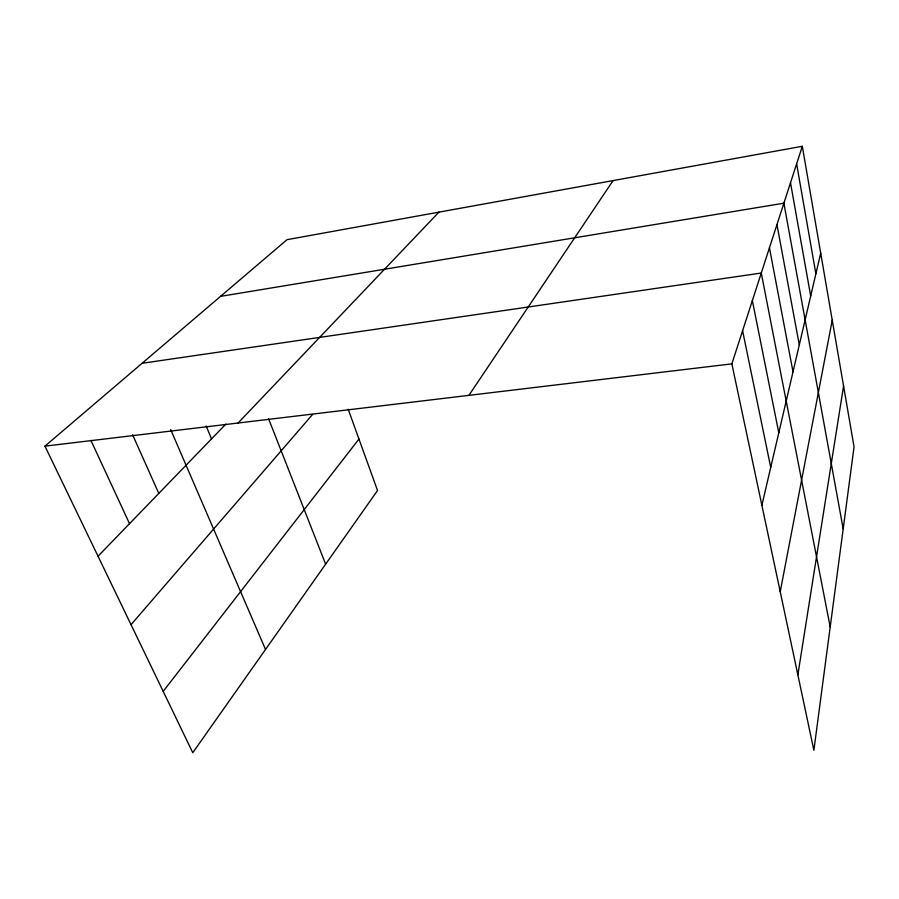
<?xml version="1.0" encoding="UTF-8"?>
<svg xmlns="http://www.w3.org/2000/svg" width="899" height="899" viewBox="0 0 899 899"><rect width="100%" height="100%" fill="white"/><g stroke="black" fill="none" stroke-linecap="round" stroke-linejoin="round"><path stroke-width="1.35" d="M797.863 674.834L843.565 385.974M780.22 591.711L832.238 320.179M761.88 505.305L820.697 253.136M802.313 146.29L854.05 446.882L813.876 750.305L731.865 363.859L802.313 146.29L287.017 239.673L44.95 446.151L192.768 752.71L377.535 490.517L348.183 409.18M468.896 395.358L613.084 180.587M163.191 691.376L358.959 439.049M131.029 624.67L312.627 414.394M238.078 423.013L438.926 212.142M98.025 556.234L225.84 424.103M220.558 296.367L783.894 203.185L843.183 528.949M142.109 363.286L761.273 273.038L830.204 627.019M44.95 446.151L731.865 363.859M90.923 440.398L129.523 523.668M132.602 434.768L158.797 493.405M170.675 429.542L265.52 649.46M206.141 425.969L211.535 438.892M268.599 418.799L325.629 564.167M742.596 330.697L770.724 467.401M752.362 300.558L778.792 432.79M769.443 247.809L793.008 371.838M776.95 224.604L799.301 344.868M790.502 182.778L810.696 296.007M796.626 163.865L815.876 273.813"/></g></svg>
